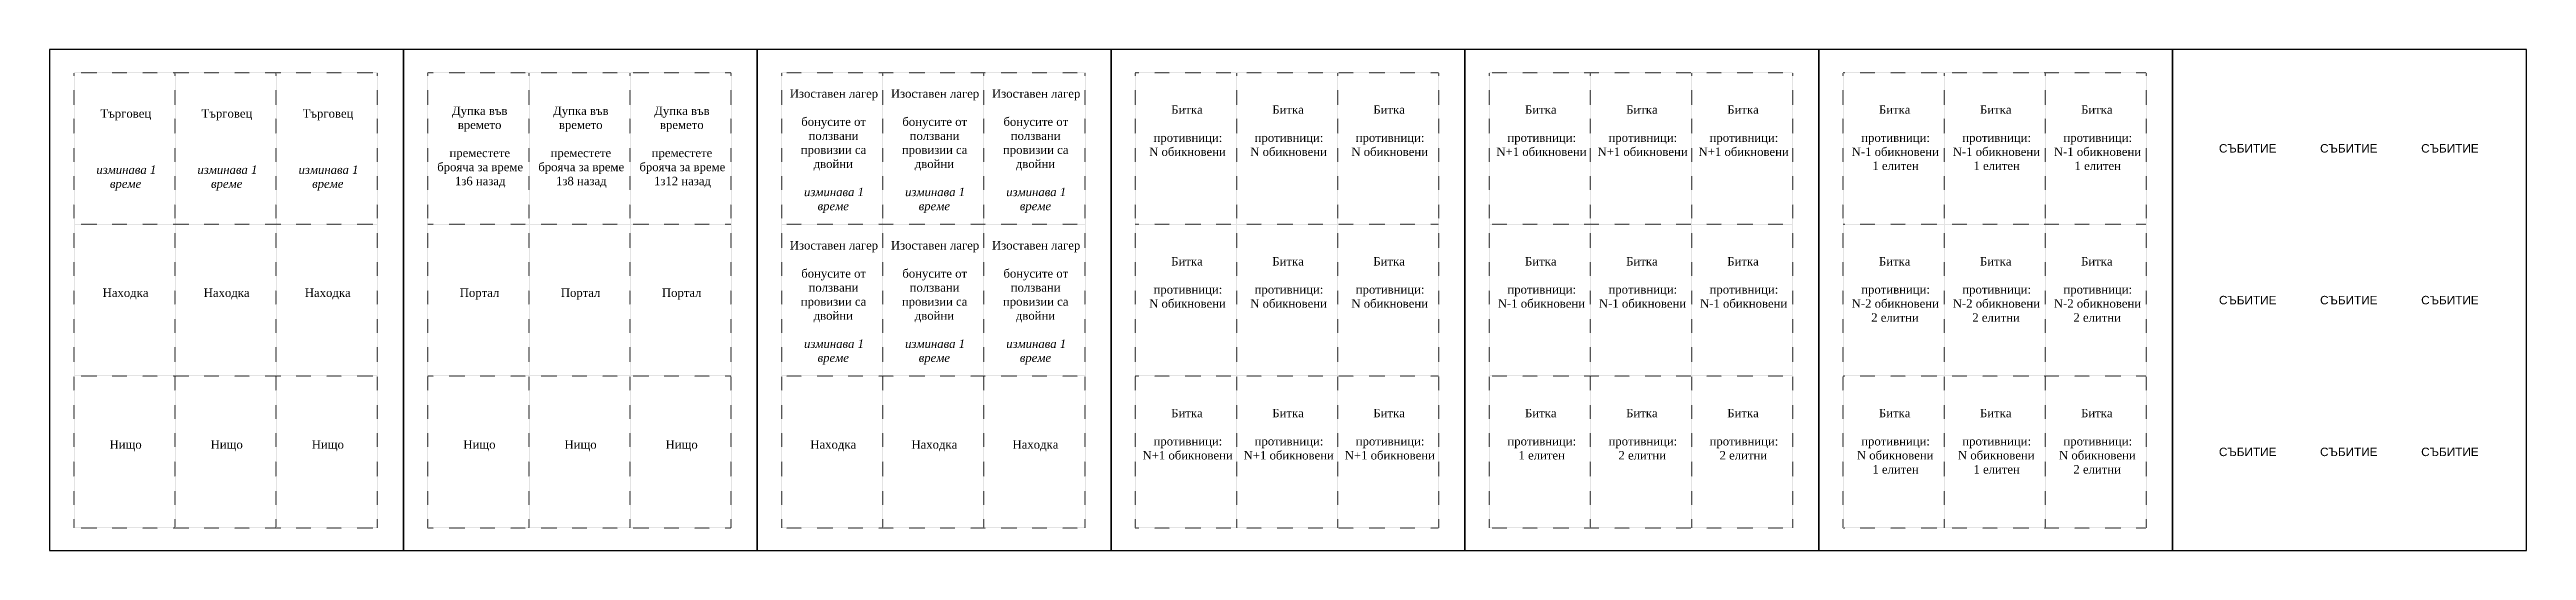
# Model space of a CAD drawing. Header units: feet. Extents: x 11 to 1481, y 14 to 311.
import ezdxf
from ezdxf.enums import TextEntityAlignment as Align

# ---------------------------------------------------------------- set-up
doc = ezdxf.new("R2010")
doc.units = ezdxf.units.FT
doc.header["$MEASUREMENT"] = 0
doc.linetypes.add('DOT', pattern=[0.25, 0, -0.25])
doc.layers.add('BACK', color=5, linetype='Continuous')
doc.layers.add('card_lines', color=7, linetype='DOT')
doc.styles.get("Standard").update_dxf_attribs({"font": 'arial.ttf'})

msp = doc.modelspace()

# ---------------------------------------------------------------- linework, layer by layer
for points in [[(220.7, 311.5), (10.7, 311.5), (10.7, 14.5), (220.7, 14.5)], [(430.7, 311.5), (220.7, 311.5), (220.7, 14.5), (430.7, 14.5)], [(640.7, 311.5), (430.7, 311.5), (430.7, 14.5), (640.7, 14.5)], [(850.7, 311.5), (640.7, 311.5), (640.7, 14.5), (850.7, 14.5)], [(1060.7, 311.5), (850.7, 311.5), (850.7, 14.5), (1060.7, 14.5)], [(1270.7, 311.5), (1060.7, 311.5), (1060.7, 14.5), (1270.7, 14.5)], [(1480.7, 311.5), (1270.7, 311.5), (1270.7, 14.5), (1480.7, 14.5)]]:
    msp.add_lwpolyline(points, close=True)
at = {"layer": 'card_lines', "ltscale": 2}
for points in [[(25.3, 27.9), (25.3, 297.9)], [(25.3, 297.9), (205.3, 297.9)], [(85.3, 27.9), (85.3, 297.9)], [(145.3, 27.9), (145.3, 297.9)], [(205.3, 27.9), (205.3, 297.9)], [(235.3, 27.9), (235.3, 297.9)], [(235.3, 297.9), (415.3, 297.9)], [(295.3, 27.9), (295.3, 297.9)], [(355.3, 27.9), (355.3, 297.9)], [(415.3, 27.9), (415.3, 297.9)], [(445.3, 27.9), (445.3, 297.9)], [(445.3, 297.9), (625.3, 297.9)], [(505.3, 27.9), (505.3, 297.9)], [(565.3, 27.9), (565.3, 297.9)], [(625.3, 27.9), (625.3, 297.9)], [(655.3, 27.9), (655.3, 297.9)], [(655.3, 297.9), (835.3, 297.9)], [(715.3, 27.9), (715.3, 297.9)], [(775.3, 27.9), (775.3, 297.9)], [(835.3, 27.9), (835.3, 297.9)], [(865.3, 27.9), (865.3, 297.9)], [(865.3, 297.9), (1045.3, 297.9)], [(925.3, 27.9), (925.3, 297.9)], [(985.3, 27.9), (985.3, 297.9)], [(1045.3, 27.9), (1045.3, 297.9)], [(1075.3, 27.9), (1075.3, 297.9)], [(1075.3, 297.9), (1255.3, 297.9)], [(1135.3, 27.9), (1135.3, 297.9)], [(1195.3, 27.9), (1195.3, 297.9)], [(1255.3, 27.9), (1255.3, 297.9)], [(25.3, 207.9), (205.3, 207.9)], [(235.3, 207.9), (415.3, 207.9)], [(445.3, 207.9), (625.3, 207.9)], [(655.3, 207.9), (835.3, 207.9)], [(865.3, 207.9), (1045.3, 207.9)], [(1075.3, 207.9), (1255.3, 207.9)], [(25.3, 117.9), (205.3, 117.9)], [(235.3, 117.9), (415.3, 117.9)], [(445.3, 117.9), (625.3, 117.9)], [(655.3, 117.9), (835.3, 117.9)], [(865.3, 117.9), (1045.3, 117.9)], [(1075.3, 117.9), (1255.3, 117.9)], [(25.3, 27.9), (205.3, 27.9)], [(235.3, 27.9), (415.3, 27.9)], [(445.3, 27.9), (625.3, 27.9)], [(655.3, 27.9), (835.3, 27.9)], [(865.3, 27.9), (1045.3, 27.9)], [(1075.3, 27.9), (1255.3, 27.9)]]:
    msp.add_lwpolyline(points, dxfattribs=at)

# ---------------------------------------------------------------- texts
at = {"char_height": 5, "width": 53.15, "attachment_point": 1}
for s, insert in [('\\pi1.1496;{\\fTimes New Roman|b0|i0|c204|p18;Изоставен лагер\\P\\pi26.575;\\P\\pi7.9467;бонусите от \\P\\pi12.287;ползвани \\P\\pi7.6709;провизии са \\P\\pi15.312;двойни\\fTimes New Roman|b0|i0|c0|p18;\\P\\pi26.575;\\P\\pi9.6067;\\fTimes New Roman|b0|i1|c204|p18;изминава 1 \\P\\pi17.658;време}', (448.9, 287.9)), ('\\pi1.1496;{\\fTimes New Roman|b0|i0|c204|p18;Изоставен лагер\\P\\pi26.575;\\P\\pi7.9467;бонусите от \\P\\pi12.287;ползвани \\P\\pi7.6709;провизии са \\P\\pi15.312;двойни\\fTimes New Roman|b0|i0|c0|p18;\\P\\pi26.575;\\P\\pi9.6067;\\fTimes New Roman|b0|i1|c204|p18;изминава 1 \\P\\pi17.658;време}', (508.9, 287.9)), ('\\pi1.1496;{\\fTimes New Roman|b0|i0|c204|p18;Изоставен лагер\\P\\pi26.575;\\P\\pi7.9467;бонусите от \\P\\pi12.287;ползвани \\P\\pi7.6709;провизии са \\P\\pi15.312;двойни\\fTimes New Roman|b0|i0|c0|p18;\\P\\pi26.575;\\P\\pi9.6067;\\fTimes New Roman|b0|i1|c204|p18;изминава 1 \\P\\pi17.658;време}', (568.9, 287.9)), ('\\pi12.044;{\\fTimes New Roman|b0|i0|c204|p18;Търговец\\fTimes New Roman|b0|i0|c0|p18;\\P\\pi26.575;\\P\\P\\P\\pi9.6067;\\fTimes New Roman|b0|i1|c204|p18;изминава 1 \\P\\pi17.658;време}', (28.9, 276.1)), ('\\pi12.044;{\\fTimes New Roman|b0|i0|c204|p18;Търговец\\fTimes New Roman|b0|i0|c0|p18;\\P\\pi26.575;\\P\\P\\P\\pi9.6067;\\fTimes New Roman|b0|i1|c204|p18;изминава 1 \\P\\pi17.658;време}', (88.9, 276.1)), ('\\pi12.044;{\\fTimes New Roman|b0|i0|c204|p18;Търговец\\fTimes New Roman|b0|i0|c0|p18;\\P\\pi26.575;\\P\\P\\P\\pi9.6067;\\fTimes New Roman|b0|i1|c204|p18;изминава 1 \\P\\pi17.658;време}', (148.9, 276.1)), ('\\pi10.661;{\\fTimes New Roman|b0|i0|c204|p18;Дупка във \\P\\pi14.129;времето\\P\\pi26.575;\\P\\pi9.1868;преместете \\P\\pi1.9139;брояча за време \\P\\pi12.428;1з6 назад}', (238.9, 277.7)), ('\\pi10.661;{\\fTimes New Roman|b0|i0|c204|p18;Дупка във \\P\\pi14.129;времето\\P\\pi26.575;\\P\\pi9.1868;преместете \\P\\pi1.9139;брояча за време \\P\\pi12.428;1з\\fTimes New Roman|b0|i0|c0|p18;8\\fTimes New Roman|b0|i0|c204|p18; назад}', (298.9, 277.7)), ('\\pi10.661;{\\fTimes New Roman|b0|i0|c204|p18;Дупка във \\P\\pi14.129;времето\\P\\pi26.575;\\P\\pi9.1868;преместете \\P\\pi1.9139;брояча за време \\P\\pi10.582;1з\\fTimes New Roman|b0|i0|c0|p18;12\\fTimes New Roman|b0|i0|c204|p18; назад}', (358.9, 277.7)), ('\\pi17.507;{\\fTimes New Roman|b0|i0|c204|p18;Битка\\P\\pi26.575;\\P\\pi7.0365;противници:\\P\\pi4.4229;\\fTimes New Roman|b0|i0|c0|p18;N \\fTimes New Roman|b0|i0|c204|p18;обикновени}', (658.9, 278.4)), ('\\pi17.507;{\\fTimes New Roman|b0|i0|c204|p18;Битка\\P\\pi26.575;\\P\\pi7.0365;противници:\\P\\pi4.4229;\\fTimes New Roman|b0|i0|c0|p18;N \\fTimes New Roman|b0|i0|c204|p18;обикновени}', (718.9, 278.4)), ('\\pi17.507;{\\fTimes New Roman|b0|i0|c204|p18;Битка\\P\\pi26.575;\\P\\pi7.0365;противници:\\P\\pi4.4229;\\fTimes New Roman|b0|i0|c0|p18;N \\fTimes New Roman|b0|i0|c204|p18;обикновени}', (778.9, 278.4)), ('\\pi17.507;{\\fTimes New Roman|b0|i0|c204|p18;Битка\\P\\pi26.575;\\P\\pi7.0365;противници:\\P\\pi0.49535;\\fTimes New Roman|b0|i0|c0|p18;N+1 \\fTimes New Roman|b0|i0|c204|p18;обикновени}', (868.9, 278.4)), ('\\pi17.507;{\\fTimes New Roman|b0|i0|c204|p18;Битка\\P\\pi26.575;\\P\\pi7.0365;противници:\\P\\pi0.49535;\\fTimes New Roman|b0|i0|c0|p18;N+1 \\fTimes New Roman|b0|i0|c204|p18;обикновени}', (928.9, 278.4)), ('\\pi17.507;{\\fTimes New Roman|b0|i0|c204|p18;Битка\\P\\pi26.575;\\P\\pi7.0365;противници:\\P\\pi0.49535;\\fTimes New Roman|b0|i0|c0|p18;N+1 \\fTimes New Roman|b0|i0|c204|p18;обикновени}', (988.9, 278.4)), ('\\pi17.507;{\\fTimes New Roman|b0|i0|c204|p18;Битка\\P\\pi26.575;\\P\\pi7.0365;противници:\\P\\pi1.3479;\\fTimes New Roman|b0|i0|c0|p18;N-1 \\fTimes New Roman|b0|i0|c204|p18;обикновени\\fTimes New Roman|b0|i0|c0|p18;\\P\\pi13.639;\\fTimes New Roman|b0|i0|c204|p18;1 елитен}', (1078.9, 278.4)), ('\\pi17.507;{\\fTimes New Roman|b0|i0|c204|p18;Битка\\P\\pi26.575;\\P\\pi7.0365;противници:\\P\\pi1.3479;\\fTimes New Roman|b0|i0|c0|p18;N-1 \\fTimes New Roman|b0|i0|c204|p18;обикновени\\fTimes New Roman|b0|i0|c0|p18;\\P\\pi13.639;\\fTimes New Roman|b0|i0|c204|p18;1 елитен}', (1138.9, 278.4)), ('\\pi17.507;{\\fTimes New Roman|b0|i0|c204|p18;Битка\\P\\pi26.575;\\P\\pi7.0365;противници:\\P\\pi1.3479;\\fTimes New Roman|b0|i0|c0|p18;N-1 \\fTimes New Roman|b0|i0|c204|p18;обикновени\\fTimes New Roman|b0|i0|c0|p18;\\P\\pi13.639;\\fTimes New Roman|b0|i0|c204|p18;1 елитен}', (1198.9, 278.4)), ('\\pi1.1496;{\\fTimes New Roman|b0|i0|c204|p18;Изоставен лагер\\P\\pi26.575;\\P\\pi7.9467;бонусите от \\P\\pi12.287;ползвани \\P\\pi7.6709;провизии са \\P\\pi15.312;двойни\\fTimes New Roman|b0|i0|c0|p18;\\P\\pi26.575;\\P\\pi9.6067;\\fTimes New Roman|b0|i1|c204|p18;изминава 1 \\P\\pi17.658;време}', (448.9, 197.9)), ('\\pi1.1496;{\\fTimes New Roman|b0|i0|c204|p18;Изоставен лагер\\P\\pi26.575;\\P\\pi7.9467;бонусите от \\P\\pi12.287;ползвани \\P\\pi7.6709;провизии са \\P\\pi15.312;двойни\\fTimes New Roman|b0|i0|c0|p18;\\P\\pi26.575;\\P\\pi9.6067;\\fTimes New Roman|b0|i1|c204|p18;изминава 1 \\P\\pi17.658;време}', (508.9, 197.9)), ('\\pi1.1496;{\\fTimes New Roman|b0|i0|c204|p18;Изоставен лагер\\P\\pi26.575;\\P\\pi7.9467;бонусите от \\P\\pi12.287;ползвани \\P\\pi7.6709;провизии са \\P\\pi15.312;двойни\\fTimes New Roman|b0|i0|c0|p18;\\P\\pi26.575;\\P\\pi9.6067;\\fTimes New Roman|b0|i1|c204|p18;изминава 1 \\P\\pi17.658;време}', (568.9, 197.9)), ('\\pi17.507;{\\fTimes New Roman|b0|i0|c204|p18;Битка\\P\\pi26.575;\\P\\pi7.0365;противници:\\P\\pi4.4229;\\fTimes New Roman|b0|i0|c0|p18;N \\fTimes New Roman|b0|i0|c204|p18;обикновени}', (658.9, 188.4)), ('\\pi17.507;{\\fTimes New Roman|b0|i0|c204|p18;Битка\\P\\pi26.575;\\P\\pi7.0365;противници:\\P\\pi4.4229;\\fTimes New Roman|b0|i0|c0|p18;N \\fTimes New Roman|b0|i0|c204|p18;обикновени}', (718.9, 188.4)), ('\\pi17.507;{\\fTimes New Roman|b0|i0|c204|p18;Битка\\P\\pi26.575;\\P\\pi7.0365;противници:\\P\\pi4.4229;\\fTimes New Roman|b0|i0|c0|p18;N \\fTimes New Roman|b0|i0|c204|p18;обикновени}', (778.9, 188.4)), ('\\pi17.507;{\\fTimes New Roman|b0|i0|c204|p18;Битка\\P\\pi26.575;\\P\\pi7.0365;противници:\\P\\pi1.3479;\\fTimes New Roman|b0|i0|c0|p18;N-1 \\fTimes New Roman|b0|i0|c204|p18;обикновени}', (868.9, 188.4)), ('\\pi17.507;{\\fTimes New Roman|b0|i0|c204|p18;Битка\\P\\pi26.575;\\P\\pi7.0365;противници:\\P\\pi1.3479;\\fTimes New Roman|b0|i0|c0|p18;N-1 \\fTimes New Roman|b0|i0|c204|p18;обикновени}', (928.9, 188.4)), ('\\pi17.507;{\\fTimes New Roman|b0|i0|c204|p18;Битка\\P\\pi26.575;\\P\\pi7.0365;противници:\\P\\pi1.3479;\\fTimes New Roman|b0|i0|c0|p18;N-1 \\fTimes New Roman|b0|i0|c204|p18;обикновени}', (988.9, 188.4)), ('\\pi17.507;{\\fTimes New Roman|b0|i0|c204|p18;Битка\\P\\pi26.575;\\P\\pi7.0365;противници:\\P\\pi1.3479;\\fTimes New Roman|b0|i0|c0|p18;N-2 \\fTimes New Roman|b0|i0|c204|p18;обикновени\\fTimes New Roman|b0|i0|c0|p18;\\P\\pi12.948;2 \\fTimes New Roman|b0|i0|c204|p18;елитни}', (1078.9, 188.4)), ('\\pi17.507;{\\fTimes New Roman|b0|i0|c204|p18;Битка\\P\\pi26.575;\\P\\pi7.0365;противници:\\P\\pi1.3479;\\fTimes New Roman|b0|i0|c0|p18;N-2 \\fTimes New Roman|b0|i0|c204|p18;обикновени\\fTimes New Roman|b0|i0|c0|p18;\\P\\pi12.948;2 \\fTimes New Roman|b0|i0|c204|p18;елитни}', (1138.9, 188.4)), ('\\pi17.507;{\\fTimes New Roman|b0|i0|c204|p18;Битка\\P\\pi26.575;\\P\\pi7.0365;противници:\\P\\pi1.3479;\\fTimes New Roman|b0|i0|c0|p18;N-2 \\fTimes New Roman|b0|i0|c204|p18;обикновени\\fTimes New Roman|b0|i0|c0|p18;\\P\\pi12.948;2 \\fTimes New Roman|b0|i0|c204|p18;елитни}', (1198.9, 188.4)), ('\\pi13.34;{\\fTimes New Roman|b0|i0|c204|p18;Находка}', (28.9, 169.8)), ('\\pi13.34;{\\fTimes New Roman|b0|i0|c204|p18;Находка}', (88.9, 169.8)), ('\\pi13.34;{\\fTimes New Roman|b0|i0|c204|p18;Находка}', (148.9, 169.8)), ('\\pi15.272;{\\fTimes New Roman|b0|i0|c204|p18;Портал}', (238.9, 169.8)), ('\\pi15.272;{\\fTimes New Roman|b0|i0|c204|p18;Портал}', (298.9, 169.8)), ('\\pi15.272;{\\fTimes New Roman|b0|i0|c204|p18;Портал}', (358.9, 169.8)), ('\\pi17.507;{\\fTimes New Roman|b0|i0|c204|p18;Битка\\P\\pi26.575;\\P\\pi7.0365;противници:\\P\\pi0.49535;\\fTimes New Roman|b0|i0|c0|p18;N+1 \\fTimes New Roman|b0|i0|c204|p18;обикновени}', (658.9, 98.4)), ('\\pi17.507;{\\fTimes New Roman|b0|i0|c204|p18;Битка\\P\\pi26.575;\\P\\pi7.0365;противници:\\P\\pi0.49535;\\fTimes New Roman|b0|i0|c0|p18;N+1 \\fTimes New Roman|b0|i0|c204|p18;обикновени}', (718.9, 98.4)), ('\\pi17.507;{\\fTimes New Roman|b0|i0|c204|p18;Битка\\P\\pi26.575;\\P\\pi7.0365;противници:\\P\\pi0.49535;\\fTimes New Roman|b0|i0|c0|p18;N+1 \\fTimes New Roman|b0|i0|c204|p18;обикновени}', (778.9, 98.4)), ('\\pi17.507;{\\fTimes New Roman|b0|i0|c204|p18;Битка\\P\\pi26.575;\\P\\pi7.0365;противници:\\P\\pi13.639;1\\fTimes New Roman|b0|i0|c0|p18; \\fTimes New Roman|b0|i0|c204|p18;елитен}', (868.9, 98.4)), ('\\pi17.507;{\\fTimes New Roman|b0|i0|c204|p18;Битка\\P\\pi26.575;\\P\\pi7.0365;противници:\\P\\pi12.948;\\fTimes New Roman|b0|i0|c0|p18;2 \\fTimes New Roman|b0|i0|c204|p18;елитни}', (928.9, 98.4)), ('\\pi17.507;{\\fTimes New Roman|b0|i0|c204|p18;Битка\\P\\pi26.575;\\P\\pi7.0365;противници:\\P\\pi12.948;\\fTimes New Roman|b0|i0|c0|p18;2 \\fTimes New Roman|b0|i0|c204|p18;елитни}', (988.9, 98.4)), ('\\pi17.507;{\\fTimes New Roman|b0|i0|c204|p18;Битка\\P\\pi26.575;\\P\\pi7.0365;противници:\\P\\pi4.4229;\\fTimes New Roman|b0|i0|c0|p18;N \\fTimes New Roman|b0|i0|c204|p18;обикновени\\fTimes New Roman|b0|i0|c0|p18;\\P\\pi13.639;1 \\fTimes New Roman|b0|i0|c204|p18;елитен}', (1078.9, 98.4)), ('\\pi17.507;{\\fTimes New Roman|b0|i0|c204|p18;Битка\\P\\pi26.575;\\P\\pi7.0365;противници:\\P\\pi4.4229;\\fTimes New Roman|b0|i0|c0|p18;N \\fTimes New Roman|b0|i0|c204|p18;обикновени\\fTimes New Roman|b0|i0|c0|p18;\\P\\pi13.639;1 \\fTimes New Roman|b0|i0|c204|p18;елитен}', (1138.9, 98.4)), ('\\pi17.507;{\\fTimes New Roman|b0|i0|c204|p18;Битка\\P\\pi26.575;\\P\\pi7.0365;противници:\\P\\pi4.4229;\\fTimes New Roman|b0|i0|c0|p18;N \\fTimes New Roman|b0|i0|c204|p18;обикновени\\fTimes New Roman|b0|i0|c0|p18;\\P\\pi12.948;2 \\fTimes New Roman|b0|i0|c204|p18;елитни}', (1198.9, 98.4)), ('\\pi17.437;{\\fTimes New Roman|b0|i0|c204|p18;Нищо}', (28.9, 79.8)), ('\\pi17.437;{\\fTimes New Roman|b0|i0|c204|p18;Нищо}', (88.9, 79.8)), ('\\pi17.437;{\\fTimes New Roman|b0|i0|c204|p18;Нищо}', (148.9, 79.8)), ('\\pi17.437;{\\fTimes New Roman|b0|i0|c204|p18;Нищо}', (238.9, 79.8)), ('\\pi17.437;{\\fTimes New Roman|b0|i0|c204|p18;Нищо}', (298.9, 79.8)), ('\\pi17.437;{\\fTimes New Roman|b0|i0|c204|p18;Нищо}', (358.9, 79.8)), ('\\pi13.34;{\\fTimes New Roman|b0|i0|c204|p18;Находка}', (448.9, 79.8)), ('\\pi13.34;{\\fTimes New Roman|b0|i0|c204|p18;Находка}', (508.9, 79.8)), ('\\pi13.34;{\\fTimes New Roman|b0|i0|c204|p18;Находка}', (568.9, 79.8))]:
    msp.add_mtext(s, dxfattribs=dict(at, insert=insert))
at = {"layer": 'BACK'}
for p in [(1315.3, 252.9), (1375.3, 252.9), (1435.3, 252.9), (1315.3, 162.9), (1375.3, 162.9), (1435.3, 162.9), (1315.3, 72.9), (1375.3, 72.9), (1435.3, 72.9)]:
    msp.add_text('СЪБИТИЕ', height=5, dxfattribs=at).set_placement(p, align=Align.MIDDLE_CENTER)

doc.saveas('drawing.dxf')
